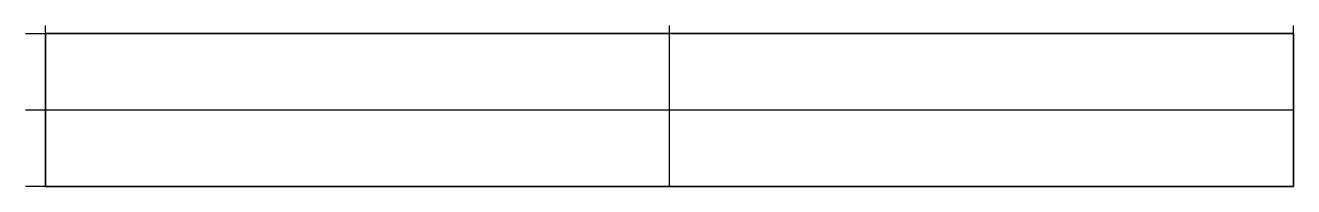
# Model space of a CAD drawing. Extents: x -4 to 245, y -30 to 2.
import ezdxf

# ---------------------------------------------------------------- set-up
doc = ezdxf.new("R2010")
doc.units = 0
doc.layers.get('0').update_dxf_attribs({"linetype": 'CONTINUOUS'})

msp = doc.modelspace()

# ---------------------------------------------------------------- linework, layer by layer
at = {"linetype": 'CONTINUOUS'}
for p, q in [((-3.97, 0), (245, 0)), ((0, -30), (0, 1.57)), ((245, 0), (0, 0)), ((0, 0), (0, -30)), ((0, 0), (245, 0)), ((0, -30), (0, 0)), ((245, 0), (0, 0)), ((0, 0), (0, -30)), ((122.5, -30), (122.5, 1.57)), ((245, -30), (245, 1.57)), ((245, -30), (245, 0)), ((245, 0), (245, -30)), ((245, 0), (245, -30)), ((245, 0), (245, -30)), ((245, -30), (245, 0)), ((245, -15), (-3.97, -15)), ((245, -30), (-3.97, -30)), ((0, -30), (245, -30)), ((245, -30), (0, -30)), ((245, -30), (0, -30)), ((0, -30), (245, -30))]:
    msp.add_line(p, q, dxfattribs=at)

doc.saveas('drawing.dxf')
